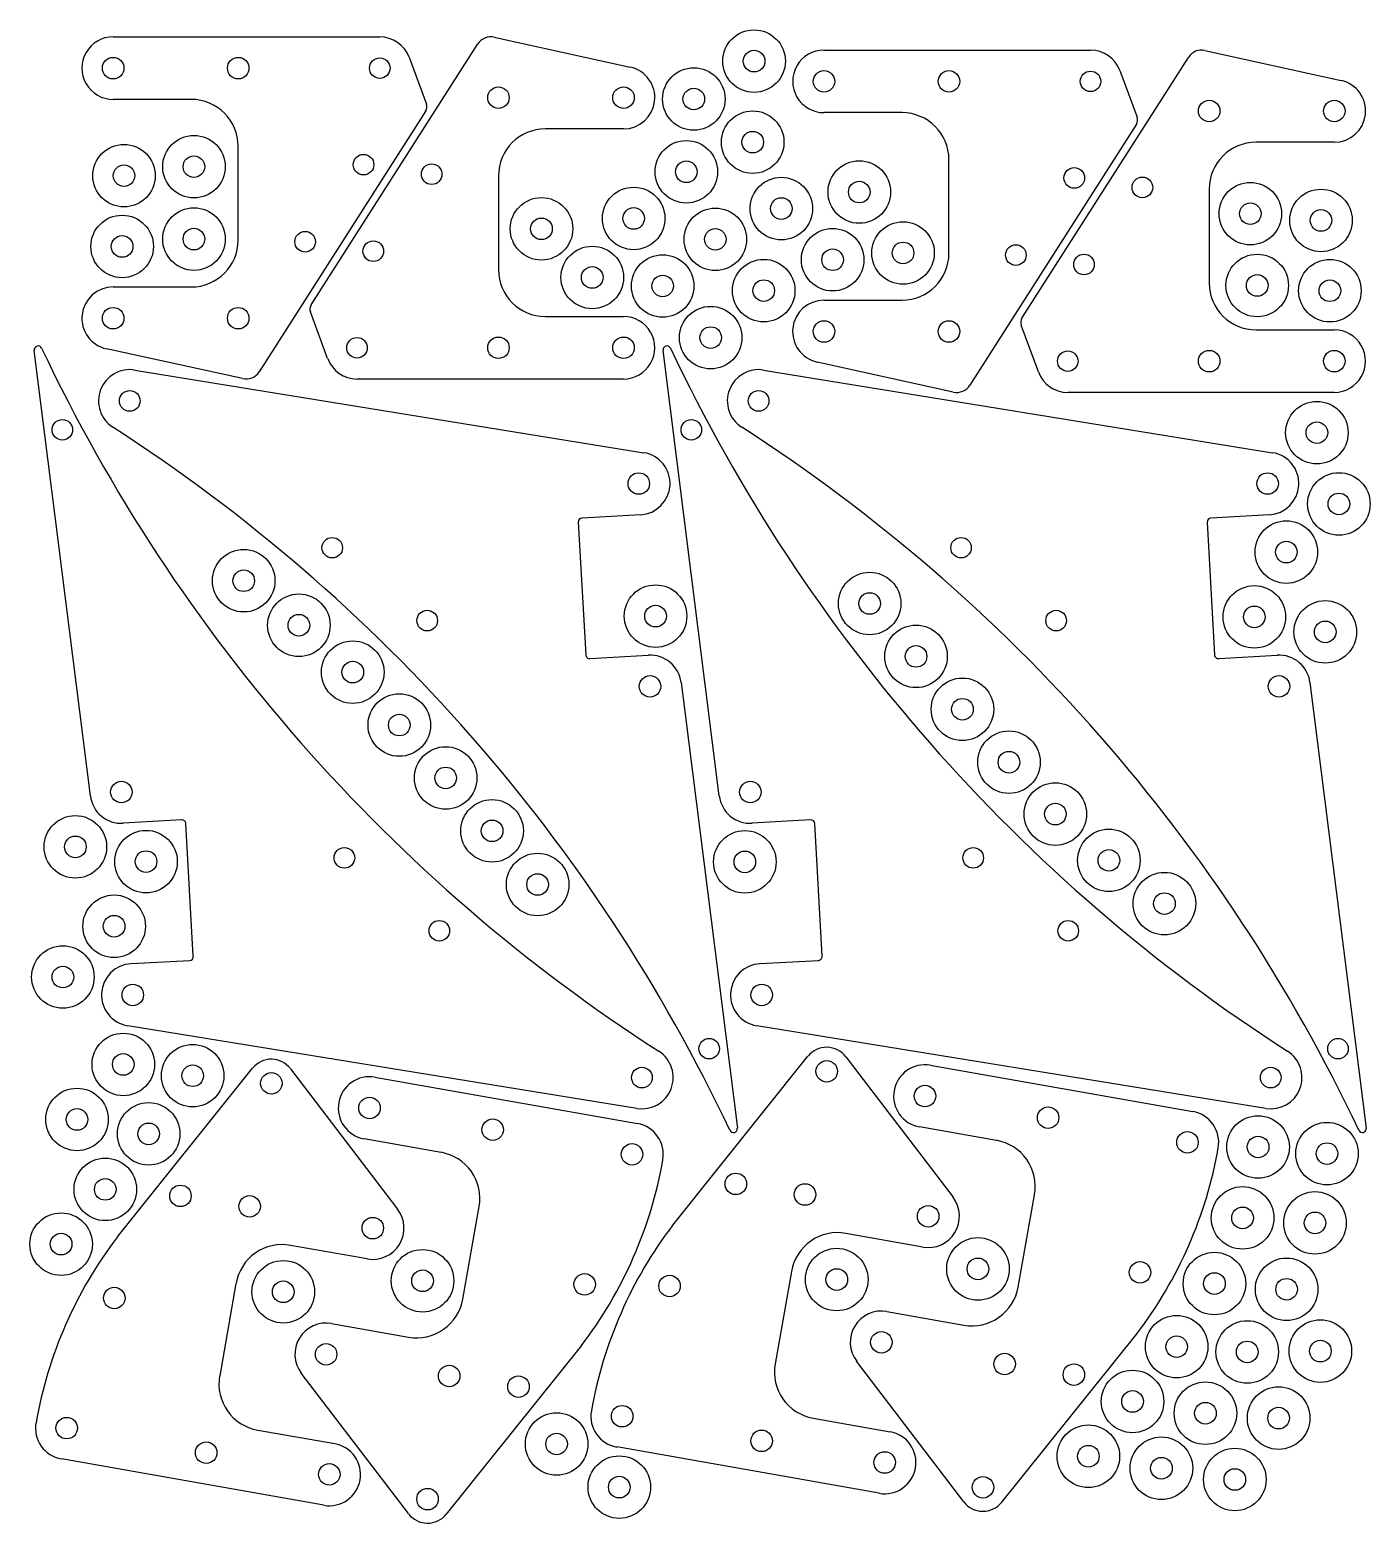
# Model space of a CAD drawing. Header units: inches. Extents: x 2.4 to 13.1, y 2.5 to 14.5.
import ezdxf

# ---------------------------------------------------------------- set-up
doc = ezdxf.new("R2010")
doc.units = ezdxf.units.IN
doc.header["$MEASUREMENT"] = 0
doc.layers.get('0').update_dxf_attribs({"color": 1, "lineweight": 25, "true_color": 0xff0000})
doc.layers.add('1', color=1, linetype='Continuous', lineweight=25, true_color=0xff0000)

msp = doc.modelspace()

# ---------------------------------------------------------------- linework, layer by layer
at = {"color": 7}
for p, q in [((3.09, 14.416), (5.222, 14.416)), ((4.673, 12.273), (6.005, 14.359)), ((6.137, 14.413), (7.225, 14.174)), ((5.456, 14.253), (5.595, 13.879)), ((8.774, 14.31), (10.905, 14.31)), ((10.356, 12.166), (11.688, 14.252)), ((11.82, 14.307), (12.908, 14.068)), ((11.139, 14.147), (11.278, 13.773)), ((3.715, 13.916), (3.091, 13.916)), ((5.589, 13.824), (4.257, 11.738)), ((9.398, 13.81), (8.774, 13.81)), ((7.171, 13.68), (6.546, 13.68)), ((11.272, 13.717), (9.94, 11.631)), ((4.09, 12.791), (4.09, 13.541)), ((12.854, 13.573), (12.229, 13.573)), ((9.773, 12.685), (9.773, 13.435)), ((6.171, 13.305), (6.171, 12.555)), ((11.854, 13.198), (11.854, 12.448)), ((3.09, 12.416), (3.715, 12.416)), ((8.774, 12.31), (9.398, 12.31)), ((4.805, 11.843), (4.667, 12.217)), ((6.546, 12.18), (7.171, 12.18)), ((10.489, 11.737), (10.35, 12.111)), ((12.229, 12.073), (12.854, 12.073)), ((4.125, 11.683), (3.037, 11.922)), ((9.808, 11.576), (8.72, 11.816)), ((7.171, 11.68), (5.04, 11.68)), ((12.854, 11.573), (10.723, 11.573)), ((7.566, 4.915), (8.646, 6.264)), ((8.948, 6.26), (9.806, 5.137)), ((3.124, 4.82), (4.205, 6.168)), ((4.507, 6.165), (5.365, 5.042)), ((5.183, 6.097), (7.282, 5.727)), ((9.624, 6.193), (11.723, 5.822)), ((10.153, 5.592), (9.538, 5.7)), ((5.712, 5.496), (5.097, 5.605)), ((10.327, 4.419), (10.457, 5.157)), ((5.886, 4.323), (6.016, 5.062)), ((9.564, 4.739), (8.948, 4.848)), ((5.122, 4.644), (4.507, 4.752)), ((8.513, 4.544), (8.383, 3.805)), ((4.072, 4.448), (3.942, 3.709)), ((9.277, 4.223), (9.893, 4.114)), ((4.836, 4.128), (5.452, 4.019)), ((6.834, 3.951), (5.753, 2.603)), ((11.275, 4.047), (10.194, 2.698)), ((9.892, 2.702), (9.035, 3.825)), ((5.451, 2.607), (4.594, 3.73)), ((8.687, 3.37), (9.303, 3.262)), ((4.246, 3.275), (4.862, 3.167)), ((9.216, 2.77), (7.117, 3.14)), ((4.775, 2.674), (2.676, 3.045))]:
    msp.add_line(p, q, dxfattribs=at)
for centre, radius in [((8.215, 14.222), 0.25), ((3.09, 14.166), 0.086), ((4.09, 14.166), 0.086), ((5.222, 14.166), 0.082), ((8.215, 14.222), 0.0865), ((7.733, 13.919), 0.25), ((8.774, 14.06), 0.086), ((9.773, 14.06), 0.086), ((10.905, 14.06), 0.082), ((6.171, 13.93), 0.086), ((7.171, 13.93), 0.086), ((7.733, 13.919), 0.0865), ((11.854, 13.823), 0.086), ((12.854, 13.823), 0.086), ((8.204, 13.574), 0.25), ((3.736, 13.378), 0.25), ((8.204, 13.574), 0.0865), ((3.177, 13.306), 0.25), ((7.673, 13.337), 0.25), ((3.177, 13.306), 0.0865), ((3.736, 13.378), 0.0865), ((5.092, 13.394), 0.0825), ((5.637, 13.318), 0.0825), ((7.673, 13.337), 0.0865), ((9.056, 13.175), 0.25), ((8.433, 13.043), 0.25), ((9.056, 13.175), 0.0865), ((10.775, 13.288), 0.0825), ((11.32, 13.212), 0.0825), ((7.252, 12.964), 0.25), ((12.183, 13.002), 0.25), ((12.748, 12.948), 0.25), ((3.736, 12.799), 0.25), ((6.515, 12.881), 0.25), ((7.252, 12.964), 0.0865), ((7.905, 12.797), 0.25), ((8.433, 13.043), 0.0865), ((12.183, 13.002), 0.0865), ((12.748, 12.948), 0.0865), ((3.162, 12.74), 0.25), ((6.515, 12.881), 0.0865), ((9.406, 12.688), 0.25), ((3.162, 12.74), 0.0865), ((3.736, 12.799), 0.0865), ((4.625, 12.778), 0.0825), ((5.17, 12.702), 0.0825), ((7.905, 12.797), 0.0865), ((8.843, 12.634), 0.25), ((6.921, 12.492), 0.25), ((7.484, 12.424), 0.25), ((8.843, 12.634), 0.0865), ((9.406, 12.688), 0.0865), ((10.308, 12.671), 0.0825), ((10.853, 12.596), 0.0825), ((12.238, 12.428), 0.25), ((6.921, 12.492), 0.0865), ((8.292, 12.387), 0.25), ((12.819, 12.386), 0.25), ((7.484, 12.424), 0.0865), ((8.292, 12.387), 0.0865), ((12.238, 12.428), 0.0865), ((12.819, 12.386), 0.0865), ((3.09, 12.166), 0.086), ((4.09, 12.166), 0.086), ((7.868, 12.011), 0.25), ((7.868, 12.011), 0.0865), ((8.774, 12.06), 0.086), ((9.773, 12.06), 0.086), ((5.04, 11.93), 0.082), ((6.171, 11.93), 0.086), ((7.171, 11.93), 0.086), ((10.723, 11.823), 0.082), ((11.854, 11.823), 0.086), ((12.854, 11.823), 0.086), ((12.715, 11.251), 0.25), ((12.715, 11.251), 0.0865), ((12.891, 10.681), 0.25), ((12.891, 10.681), 0.0865), ((12.471, 10.296), 0.25), ((4.134, 10.067), 0.25), ((12.471, 10.296), 0.0865), ((4.134, 10.067), 0.0865), ((7.427, 9.784), 0.25), ((9.139, 9.885), 0.25), ((4.575, 9.711), 0.25), ((9.139, 9.885), 0.0865), ((12.215, 9.778), 0.25), ((4.575, 9.711), 0.0865), ((7.427, 9.784), 0.0865), ((12.215, 9.778), 0.0865), ((12.782, 9.658), 0.25), ((9.51, 9.462), 0.25), ((12.782, 9.658), 0.0865), ((5.006, 9.336), 0.25), ((9.51, 9.462), 0.0865), ((5.006, 9.336), 0.0865), ((9.881, 9.039), 0.25), ((5.378, 8.913), 0.25), ((9.881, 9.039), 0.0865), ((5.378, 8.913), 0.0865), ((10.253, 8.616), 0.25), ((5.749, 8.49), 0.25), ((10.253, 8.616), 0.0865), ((5.749, 8.49), 0.0865), ((10.624, 8.201), 0.25), ((6.12, 8.067), 0.25), ((10.624, 8.201), 0.0865), ((2.788, 7.939), 0.25), ((6.12, 8.067), 0.0865), ((2.788, 7.939), 0.0865), ((3.353, 7.821), 0.25), ((8.141, 7.819), 0.25), ((11.052, 7.831), 0.25), ((3.353, 7.821), 0.0865), ((6.484, 7.638), 0.25), ((8.141, 7.819), 0.0865), ((11.052, 7.831), 0.0865), ((6.484, 7.638), 0.0865), ((11.496, 7.485), 0.25), ((3.098, 7.304), 0.25), ((11.496, 7.485), 0.0865), ((3.098, 7.304), 0.0865), ((2.688, 6.898), 0.25), ((2.688, 6.898), 0.0865), ((3.171, 6.199), 0.25), ((3.726, 6.109), 0.25), ((3.171, 6.199), 0.0865), ((8.796, 6.144), 0.086), ((3.726, 6.109), 0.0865), ((4.355, 6.048), 0.086), ((2.801, 5.759), 0.25), ((9.581, 5.946), 0.086), ((3.374, 5.644), 0.25), ((5.14, 5.851), 0.086), ((10.566, 5.773), 0.086), ((2.801, 5.759), 0.0865), ((6.125, 5.677), 0.086), ((12.245, 5.539), 0.25), ((12.796, 5.486), 0.25), ((3.374, 5.644), 0.0865), ((11.68, 5.576), 0.086), ((12.245, 5.539), 0.0865), ((7.239, 5.48), 0.086), ((12.796, 5.486), 0.0865), ((3.027, 5.2), 0.25), ((3.027, 5.2), 0.0865), ((8.069, 5.244), 0.086), ((3.628, 5.148), 0.086), ((4.181, 5.064), 0.086), ((8.622, 5.159), 0.086), ((12.121, 4.972), 0.25), ((12.7, 4.932), 0.25), ((9.607, 4.985), 0.086), ((12.121, 4.972), 0.0865), ((12.7, 4.932), 0.0865), ((2.674, 4.762), 0.25), ((5.166, 4.89), 0.086), ((2.674, 4.762), 0.0865), ((10.005, 4.564), 0.25), ((5.564, 4.469), 0.25), ((8.876, 4.479), 0.25), ((11.896, 4.447), 0.25), ((4.45, 4.381), 0.25), ((5.564, 4.469), 0.0865), ((8.876, 4.479), 0.0865), ((10.005, 4.564), 0.0865), ((11.301, 4.536), 0.086), ((12.473, 4.401), 0.25), ((4.45, 4.381), 0.0865), ((6.86, 4.44), 0.086), ((7.539, 4.427), 0.086), ((11.896, 4.447), 0.0865), ((12.473, 4.401), 0.0865), ((3.099, 4.331), 0.086), ((11.594, 3.942), 0.25), ((9.233, 3.977), 0.086), ((12.158, 3.9), 0.25), ((12.743, 3.907), 0.25), ((4.793, 3.881), 0.086), ((11.594, 3.942), 0.0865), ((12.158, 3.9), 0.0865), ((12.743, 3.907), 0.0865), ((10.218, 3.803), 0.086), ((5.777, 3.708), 0.086), ((6.331, 3.623), 0.086), ((10.772, 3.719), 0.086), ((11.241, 3.504), 0.25), ((11.241, 3.504), 0.0865), ((11.824, 3.41), 0.25), ((12.409, 3.371), 0.25), ((7.16, 3.386), 0.086), ((11.824, 3.41), 0.0865), ((2.719, 3.291), 0.086), ((6.636, 3.164), 0.25), ((12.409, 3.371), 0.0865), ((6.636, 3.164), 0.0865), ((8.275, 3.189), 0.086), ((10.888, 3.066), 0.25), ((3.834, 3.094), 0.086), ((10.888, 3.066), 0.0865), ((11.472, 2.97), 0.25), ((12.059, 2.88), 0.25), ((4.818, 2.921), 0.086), ((7.137, 2.819), 0.25), ((9.259, 3.016), 0.086), ((11.472, 2.97), 0.0865), ((7.137, 2.819), 0.0865), ((10.045, 2.818), 0.086), ((12.059, 2.88), 0.0865), ((5.604, 2.723), 0.086)]:
    msp.add_circle(centre, radius, dxfattribs=at)
for centre, radius, start, end in [((3.09, 14.166), 0.25, 89.9955, 270.0274), ((5.222, 14.166), 0.25, 20.2843, 89.988), ((6.11, 14.291), 0.125, 77.5834, 147.4469), ((8.774, 14.06), 0.25, 89.9956, 270.0274), ((10.905, 14.06), 0.25, 20.2959, 89.9993), ((11.793, 14.185), 0.125, 77.5835, 147.4468), ((7.171, 13.93), 0.25, 269.9937, 77.5805), ((12.855, 13.823), 0.25, 269.9922, 77.5794), ((3.715, 13.541), 0.375, 0.0002, 89.9998), ((5.536, 13.857), 0.0625, 327.4873, 20.3329), ((9.398, 13.435), 0.375, 360, 90), ((11.219, 13.751), 0.0625, 327.3844, 20.2309), ((6.546, 13.305), 0.375, 90, 180), ((12.229, 13.198), 0.375, 90.0001, 179.9999), ((3.715, 12.791), 0.375, 270, 360), ((9.398, 12.685), 0.375, 270, 0), ((6.546, 12.555), 0.375, 180.0001, 269.9999), ((12.229, 12.448), 0.375, 180.0001, 269.9999), ((3.09, 12.166), 0.25, 90.0049, 257.5922), ((8.773, 12.06), 0.25, 89.9921, 257.5796), ((4.726, 12.239), 0.0625, 147.3849, 200.2305), ((7.171, 11.93), 0.25, 269.9956, 90.0274), ((10.409, 12.133), 0.0625, 147.3847, 200.2307), ((12.854, 11.823), 0.25, 269.9956, 90.0273), ((5.04, 11.93), 0.25, 200.2959, 269.9993), ((4.152, 11.805), 0.125, 257.6202, 327.4841), ((10.723, 11.823), 0.25, 200.2957, 269.9995), ((9.835, 11.698), 0.125, 257.5831, 327.4472), ((8.796, 6.144), 0.192, 37.3529, 141.2812), ((4.355, 6.049), 0.192, 37.3717, 141.3003), ((5.14, 5.851), 0.25, 80.0591, 259.9953), ((9.581, 5.946), 0.25, 80.0739, 260.003), ((11.68, 5.576), 0.25, 349.997, 79.9897), ((7.239, 5.48), 0.25, 350.0063, 79.999), ((5.647, 5.127), 0.375, 350.0177, 80.0177), ((10.088, 5.223), 0.375, 350.0177, 80.0177), ((8.546, 6.128), 3.433, 322.6648, 350.0012), ((4.105, 6.033), 3.433, 322.6648, 350.0012), ((9.607, 4.985), 0.25, 260.0013, 37.3623), ((5.166, 4.89), 0.25, 260.0013, 37.3623), ((10.295, 2.833), 3.433, 142.6616, 169.9979), ((5.854, 2.738), 3.433, 142.663, 169.9994), ((8.883, 4.479), 0.375, 80.0038, 170.0192), ((4.442, 4.383), 0.375, 80.0038, 170.0192), ((9.958, 4.484), 0.375, 260.0038, 350.0192), ((5.517, 4.388), 0.375, 260.0038, 350.0192), ((9.234, 3.977), 0.25, 79.9973, 217.3581), ((4.793, 3.881), 0.25, 79.9908, 217.3518), ((4.311, 3.644), 0.375, 170.0177, 260.0177), ((8.752, 3.74), 0.375, 170.0177, 260.0177), ((7.16, 3.386), 0.25, 170.0063, 259.999), ((2.719, 3.291), 0.25, 170.0063, 259.999), ((9.259, 3.016), 0.25, 260.0727, 80.0003), ((4.818, 2.92), 0.25, 260.0767, 80.0003), ((10.045, 2.818), 0.192, 217.3719, 321.3001), ((5.604, 2.723), 0.192, 217.3528, 321.2812)]:
    msp.add_arc(centre, radius, start, end, dxfattribs=at)
at = {"layer": '1', "color": 7}
for p, q in [((2.909, 8.346), (2.459, 11.909)), ((7.937, 8.346), (7.487, 11.909)), ((3.263, 11.752), (7.333, 11.091)), ((8.291, 11.752), (12.361, 11.091)), ((6.809, 10.535), (6.869, 9.474)), ((7.307, 10.595), (6.839, 10.568)), ((11.838, 10.535), (11.897, 9.474)), ((12.335, 10.595), (11.867, 10.568)), ((6.902, 9.445), (7.369, 9.471)), ((11.93, 9.445), (12.398, 9.471)), ((7.631, 9.253), (8.082, 5.69)), ((12.66, 9.253), (13.11, 5.69)), ((3.639, 8.154), (3.171, 8.128)), ((3.731, 7.064), (3.671, 8.125)), ((8.667, 8.154), (8.199, 8.128)), ((8.759, 7.064), (8.7, 8.125)), ((3.233, 7.005), (3.701, 7.031)), ((8.262, 7.005), (8.73, 7.031)), ((7.277, 5.847), (3.207, 6.508)), ((12.306, 5.847), (8.236, 6.508))]:
    msp.add_line(p, q, dxfattribs=at)
for centre, radius in [((3.223, 11.505), 0.0827), ((8.251, 11.505), 0.0827), ((2.684, 11.274), 0.082), ((7.713, 11.274), 0.082), ((7.293, 10.844), 0.086), ((12.321, 10.844), 0.086), ((4.842, 10.331), 0.082), ((9.87, 10.331), 0.082), ((5.601, 9.748), 0.0825), ((10.63, 9.748), 0.0825), ((7.383, 9.222), 0.086), ((12.412, 9.222), 0.086), ((3.156, 8.377), 0.086), ((8.185, 8.377), 0.086), ((4.939, 7.851), 0.0825), ((9.967, 7.851), 0.0825), ((5.698, 7.268), 0.082), ((10.727, 7.268), 0.082), ((3.247, 6.755), 0.086), ((8.276, 6.755), 0.086), ((7.856, 6.325), 0.082), ((12.884, 6.325), 0.082), ((7.318, 6.094), 0.0827), ((12.346, 6.094), 0.0827)]:
    msp.add_circle(centre, radius, dxfattribs=at)
for centre, radius, start, end in [((2.49, 11.913), 0.0313, 25.3338, 187.1983), ((7.518, 11.913), 0.0312, 25.3337, 187.1984), ((14.829, 17.755), 13.621, 205.3351, 237.2137), ((19.857, 17.755), 13.621, 205.3351, 237.2137), ((3.223, 11.505), 0.25, 80.7714, 237.2136), ((8.251, 11.505), 0.25, 80.7714, 237.2137), ((-4.289, -0.156), 13.621, 25.3351, 57.2137), ((0.74, -0.156), 13.621, 25.3351, 57.2137), ((7.293, 10.844), 0.25, 273.2053, 80.7714), ((12.321, 10.844), 0.25, 273.2056, 80.7712), ((6.84, 10.537), 0.0312, 93.2058, 183.205), ((11.869, 10.537), 0.0313, 93.2067, 183.205), ((6.9, 9.476), 0.0313, 183.205, 273.2058), ((7.383, 9.222), 0.25, 7.1972, 93.2055), ((11.928, 9.476), 0.0313, 183.205, 273.2067), ((12.412, 9.222), 0.25, 7.1972, 93.2052), ((3.156, 8.377), 0.25, 187.1972, 273.2054), ((8.185, 8.377), 0.25, 187.1972, 273.2055), ((3.64, 8.123), 0.0312, 3.205, 93.2054), ((8.669, 8.123), 0.0312, 3.205, 93.205), ((3.7, 7.062), 0.0312, 273.2054, 3.205), ((8.728, 7.062), 0.0312, 273.2041, 3.205), ((3.247, 6.755), 0.25, 93.2054, 260.7713), ((8.276, 6.755), 0.25, 93.2053, 260.7713), ((7.318, 6.094), 0.25, 260.7713, 57.2137), ((12.346, 6.094), 0.25, 260.7714, 57.2137), ((8.05, 5.686), 0.0312, 205.3349, 7.1984), ((13.079, 5.686), 0.0312, 205.3353, 7.1985)]:
    msp.add_arc(centre, radius, start, end, dxfattribs=at)

doc.saveas('drawing.dxf')
